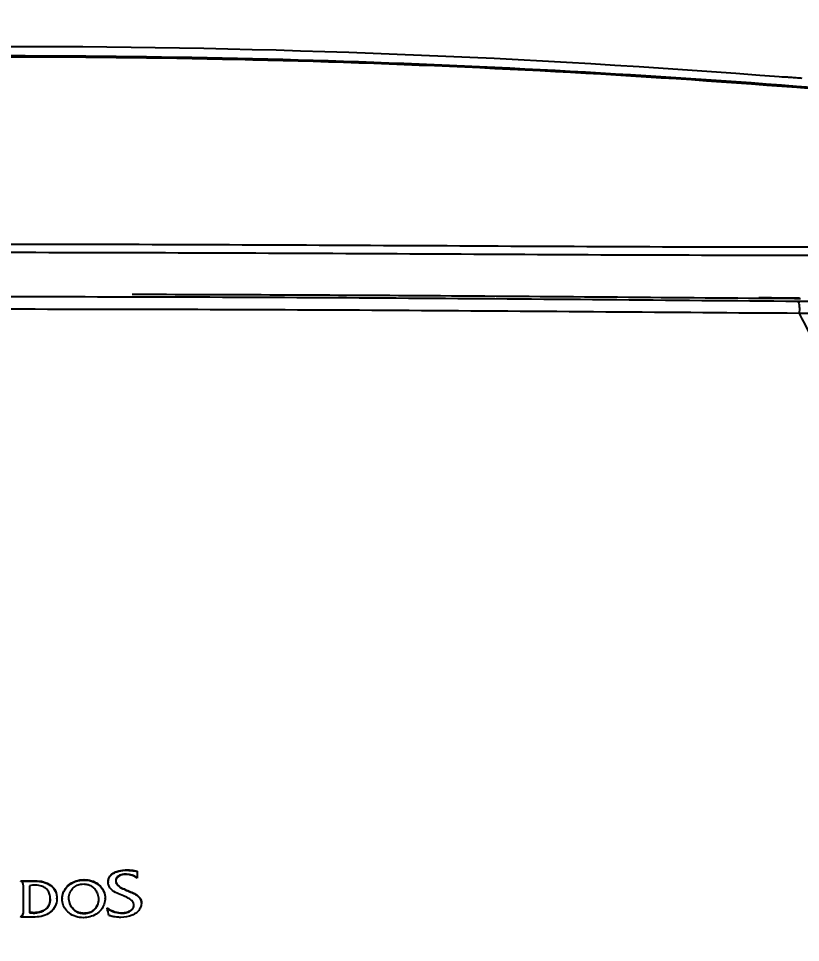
# Model space of a CAD drawing. Header units: millimetres. Extents: x 28 to 2363, y 8 to 1657.
# Drawn here: x 1220.1 to 1348.6, y 1225.1 to 1376.9 of the extents above; entities that cross this region are included whole.
import ezdxf

# ---------------------------------------------------------------- set-up
doc = ezdxf.new("R2010")
doc.units = ezdxf.units.MM
doc.layers.get('Defpoints').update_dxf_attribs({"linetype": 'CONTINUOUS'})
doc.layers.add('1LINE', color=7, linetype='CONTINUOUS')
doc.styles.add('Annotative', font='malgun.ttf')
doc.dimstyles.new('WOO', dxfattribs={"dimtxt": 20, "dimasz": 2, "dimexe": 1.25, "dimexo": 0.3, "dimgap": 1, "dimtad": 1, "dimdec": 1, "dimzin": 1, "dimdsep": 46, "dimtxsty": 'Annotative', "dimcen": 0, "dimclrd": 1, "dimclre": 1, "dimclrt": 2, "dimadec": 0, "dimazin": 0, "dimtfac": 1, "dimtdec": 1, "dimtofl": 0, "dimtmove": 0, "dimatfit": 3, "dimfxl": 0, "dimarcsym": 0})

# ---------------------------------------------------------------- blocks, each defined once
blk = doc.blocks.new('*D14')
at = {"layer": '1LINE', "color": 1, "lineweight": -2}
for p, q in [((1018.46, 1128.39), (1018.46, 1432.02)), ((1020.46, 1430.77), (1415.8, 1430.77)), ((1417.8, 1144.1), (1417.8, 1432.02))]:
    blk.add_line(p, q, dxfattribs=at)
at = {"layer": '1LINE', "color": 1}
for points in [[(1020.46, 1431.1), (1020.46, 1430.44), (1018.46, 1430.77)], [(1415.8, 1431.1), (1415.8, 1430.44), (1417.8, 1430.77)]]:
    blk.add_solid(points, dxfattribs=at)
at = {"layer": 'Defpoints', "color": 0}
for p in [(1417.8, 1430.77), (1417.8, 1143.8), (1018.46, 1128.09)]:
    blk.add_point(p, dxfattribs=at)
at = {"layer": '1LINE', "color": 2, "insert": (1215.24, 1442.1), "char_height": 20, "attachment_point": 5, "style": 'Annotative'}
blk.add_mtext('400', dxfattribs=at)

msp = doc.modelspace()

# ---------------------------------------------------------------- linework, layer by layer
at = {"layer": '1LINE', "linetype": 'Continuous'}
for p, q in [((1239.56, 1236.78), (1239.56, 1236.71)), ((1220.46, 1235.2), (1220.46, 1235.13)), ((1220.46, 1235.17), (1220.46, 1235.1)), ((1222.81, 1235.2), (1222.81, 1235.13)), ((1230.85, 1235.39), (1230.85, 1235.32)), ((1227.23, 1232.28), (1227.23, 1232.21)), ((1234.29, 1232.3), (1234.29, 1232.37)), ((1234.62, 1230.76), (1234.62, 1230.69)), ((1220.46, 1229.34), (1220.46, 1229.27)), ((1220.46, 1229.32), (1220.46, 1229.25)), ((1230.8, 1229.85), (1230.8, 1229.79))]:
    msp.add_line(p, q, dxfattribs=at)
for points, degree in [([(1345.84, 1367.26), (1303.53, 1370.6), (1261.1, 1372.28), (1218.67, 1372.28)], 3), ([(1218.67, 1370.81), (1271.82, 1370.81), (1324.93, 1368.27), (1377.51, 1363.25)], 3), ([(1377.59, 1362.98), (1324.99, 1368.02), (1271.85, 1370.57), (1218.67, 1370.57)], 3), ([(1347.46, 1330.96), (1344.6, 1330.97), (1341.69, 1331)], 2), ([(1347.58, 1330.87), (1345.66, 1330.88), (1343.73, 1330.9), (1341.8, 1330.91)], 3), ([(1348.41, 1330.95), (1347.46, 1330.95)], 1), ([(1347.46, 1330.95), (1347.5, 1330.95), (1347.54, 1330.93), (1347.58, 1330.87)], 3), ([(1348.55, 1330.86), (1348.23, 1330.87), (1347.9, 1330.87), (1347.58, 1330.87)], 3), ([(1348.12, 1330.47), (1348.33, 1330.15), (1348.43, 1329.17), (1348.32, 1328.45)], 3), ([(1239.56, 1236.71), (1239.56, 1236.36), (1239.56, 1236), (1239.56, 1235.64)], 3), ([(1220.46, 1235.2), (1221.24, 1235.2), (1222.03, 1235.2), (1222.81, 1235.2)], 3), ([(1220.46, 1235.17), (1220.46, 1235.18), (1220.46, 1235.19), (1220.46, 1235.2)], 3), ([(1220.46, 1235.1), (1220.46, 1235.11), (1220.46, 1235.12), (1220.46, 1235.13)], 3), ([(1220.46, 1235.13), (1221.24, 1235.13), (1222.03, 1235.13), (1222.81, 1235.13)], 3), ([(1234.79, 1235.03), (1234.79, 1234.95)], 1), ([(1221.86, 1234.39), (1221.86, 1232.91), (1221.86, 1231.43), (1221.86, 1229.96)], 3), ([(1226.38, 1232.22), (1226.38, 1232.36)], 1), ([(1240.27, 1231.51), (1240.27, 1231.59)], 1), ([(1234.91, 1229.5), (1234.81, 1229.89), (1234.72, 1230.29), (1234.62, 1230.69)], 3), ([(1220.46, 1229.32), (1220.46, 1229.32), (1220.46, 1229.33), (1220.46, 1229.34)], 3), ([(1220.46, 1229.25), (1220.46, 1229.26), (1220.46, 1229.26), (1220.46, 1229.27)], 3), ([(1222.77, 1229.25), (1222, 1229.25), (1221.23, 1229.25), (1220.46, 1229.25)], 3)]:
    msp.add_open_spline(points, degree=degree, dxfattribs=at)
for points, knots in [([(1346.27, 1367.26), (1346.12, 1367.27), (1345.9, 1367.29), (1345.84, 1367.29), (1345.75, 1367.29), (1345.68, 1367.29), (1345.58, 1367.28), (1345.51, 1367.26), (1345.47, 1367.25)], [0, 0, 0, 0, 0.484082, 0.776773, 0.830366, 0.870007, 0.936244, 1, 1, 1, 1]), ([(1346.26, 1367.26), (1346.1, 1367.28), (1345.98, 1367.28), (1345.86, 1367.29), (1345.84, 1367.29), (1345.84, 1367.29)], [0, 0, 0, 0, 0.593589, 0.593589, 1, 1, 1, 1]), ([(1345.84, 1367.29), (1345.84, 1367.29), (1345.84, 1367.28), (1345.84, 1367.27), (1345.84, 1367.27), (1345.84, 1367.26), (1345.84, 1367.26), (1345.84, 1367.26)], [0, 0, 0, 0, 0.384684, 0.384684, 0.806631, 0.806631, 1, 1, 1, 1]), ([(1348.84, 1367.07), (1348.5, 1367.09), (1348.16, 1367.12), (1347.53, 1367.17), (1347.22, 1367.19), (1346.7, 1367.23), (1346.47, 1367.25), (1346.28, 1367.26), (1346.27, 1367.26), (1346.26, 1367.26)], [0, 0, 0, 0, 0.327388, 0.327388, 0.654765, 0.654765, 0.981616, 0.981616, 1, 1, 1, 1]), ([(1218.67, 848.72), (1231.13, 848.69), (1243.42, 850.09), (1261.51, 854.33), (1267.53, 856.11), (1279.26, 860.34), (1284.96, 862.76), (1296.01, 868.27), (1301.35, 871.36), (1311.67, 878.2), (1316.67, 882), (1326.19, 890.06), (1330.69, 894.29), (1339.39, 903.08), (1343.58, 907.67), (1355.63, 921.83), (1362.99, 931.92), (1376.31, 953.1), (1382.17, 964.03), (1392.49, 986.43), (1396.95, 997.91), (1402.7, 1015.5), (1404.46, 1021.42), (1407.68, 1033.4), (1409.14, 1039.57), (1412.92, 1057.93), (1414.69, 1070.22), (1416.44, 1088.71), (1416.88, 1094.88), (1417.52, 1107.26), (1417.72, 1113.47), (1418.03, 1132.15), (1417.84, 1144.71), (1417.16, 1169.56), (1416.7, 1181.94), (1414.93, 1219.08), (1413.06, 1243.67), (1408.54, 1280.36), (1406.73, 1292.56), (1402.51, 1317.1), (1400.14, 1329.3), (1397.59, 1341.22)], [0, 0, 0, 0, 0.0625, 0.0625, 0.09375, 0.09375, 0.125, 0.125, 0.15625, 0.15625, 0.1875, 0.1875, 0.21875, 0.21875, 0.25, 0.25, 0.3125, 0.3125, 0.375, 0.375, 0.4375, 0.4375, 0.46875, 0.46875, 0.5, 0.5, 0.5625, 0.5625, 0.59375, 0.59375, 0.625, 0.625, 0.6875, 0.6875, 0.75, 0.75, 0.875, 0.875, 0.9375, 0.9375, 1, 1, 1, 1]), ([(1348.12, 1330.47), (1353.29, 1330.43), (1358.23, 1330.58), (1367.68, 1331.3), (1372.22, 1331.89), (1380.4, 1333.58), (1384.1, 1334.7), (1390.34, 1337.54), (1392.83, 1339.25), (1394.61, 1341.29)], [0, 0, 0, 0, 0.25, 0.25, 0.5, 0.5, 0.75, 0.75, 1, 1, 1, 1]), ([(1218.67, 1339.85), (1241.32, 1339.82), (1263.92, 1339.72), (1308.7, 1339.49), (1330.8, 1339.34), (1352.43, 1339.39)], [0, 0, 0, 0, 0.5, 0.5, 1, 1, 1, 1]), ([(1395.76, 1340.03), (1393.95, 1337.94), (1391.42, 1336.17), (1385.08, 1333.19), (1381.32, 1332.01), (1372.98, 1330.18), (1368.37, 1329.52), (1361.14, 1328.88), (1358.66, 1328.72), (1353.57, 1328.51), (1350.94, 1328.45), (1348.32, 1328.45)], [0, 0, 0, 0, 0.25, 0.25, 0.5, 0.5, 0.75, 0.75, 0.875, 0.875, 1, 1, 1, 1]), ([(1352.76, 1337.99), (1331.08, 1337.94), (1308.94, 1338.08), (1264.04, 1338.31), (1241.38, 1338.41), (1218.67, 1338.44)], [0, 0, 0, 0, 0.5, 0.5, 1, 1, 1, 1]), ([(1218.67, 1331.21), (1240.6, 1331.21), (1262.48, 1331.12), (1305.81, 1330.84), (1327.13, 1330.63), (1348.12, 1330.47)], [0, 0, 0, 0, 0.5, 0.5, 1, 1, 1, 1]), ([(1341.8, 1330.91), (1322.77, 1331.05), (1303.47, 1331.23), (1268.91, 1331.44), (1253.85, 1331.51), (1238.73, 1331.55)], [0, 0, 0, 0, 0.56694, 0.56694, 1, 1, 1, 1]), ([(1348.32, 1328.45), (1327.3, 1328.58), (1305.95, 1328.78), (1262.55, 1329.04), (1240.64, 1329.12), (1218.67, 1329.12)], [0, 0, 0, 0, 0.5, 0.5, 1, 1, 1, 1]), ([(1348.32, 1328.45), (1350.77, 1323.66), (1353.22, 1318.89), (1358.2, 1308.98), (1360.65, 1303.98), (1367.8, 1288.83), (1372.3, 1278.48), (1380.5, 1257.61), (1384.25, 1247.03), (1391.07, 1225.36), (1394.1, 1214.25), (1399.41, 1191.48), (1401.69, 1179.78), (1405.62, 1155.9), (1407.28, 1143.75), (1409.4, 1119.13), (1409.84, 1106.75), (1409.06, 1088.2), (1408.55, 1082.02), (1407.26, 1069.68), (1406.46, 1063.52), (1404.48, 1051.21), (1403.31, 1045.06), (1400.56, 1032.78), (1398.99, 1026.65), (1393.85, 1008.44), (1389.77, 996.57), (1380.2, 973.44), (1374.71, 962.18), (1365.25, 945.77), (1361.88, 940.37), (1354.81, 929.9), (1351.09, 924.81), (1343.31, 914.94), (1339.23, 910.16), (1330.71, 900.91), (1326.3, 896.45), (1317.04, 887.87), (1312.15, 883.78), (1302.02, 876.37), (1296.75, 873.02), (1285.8, 866.98), (1280.12, 864.3), (1268.36, 859.59), (1262.28, 857.56), (1250.07, 854.29), (1243.89, 853.03), (1231.39, 851.26), (1225.11, 850.75), (1218.67, 850.62)], [0, 0, 0, 0, 0.03125, 0.03125, 0.0625, 0.0625, 0.125, 0.125, 0.1875, 0.1875, 0.25, 0.25, 0.3125, 0.3125, 0.375, 0.375, 0.4375, 0.4375, 0.46875, 0.46875, 0.5, 0.5, 0.53125, 0.53125, 0.5625, 0.5625, 0.625, 0.625, 0.6875, 0.6875, 0.71875, 0.71875, 0.75, 0.75, 0.78125, 0.78125, 0.8125, 0.8125, 0.84375, 0.84375, 0.875, 0.875, 0.90625, 0.90625, 0.9375, 0.9375, 0.96875, 0.96875, 1, 1, 1, 1]), ([(1218.67, 847.16), (1231.18, 847.16), (1243.67, 848.59), (1268.02, 854.27), (1279.66, 858.43), (1301.83, 869.39), (1312.39, 876.37), (1326.72, 888.46), (1331.24, 892.7), (1339.93, 901.46), (1344.1, 905.99), (1356.08, 919.99), (1363.38, 929.89), (1376.69, 950.75), (1382.71, 961.76), (1393.24, 984.31), (1397.73, 995.77), (1405.37, 1019.01), (1408.53, 1030.78), (1413.49, 1054.65), (1415.31, 1066.74), (1417.81, 1091.18), (1418.48, 1103.55), (1419, 1128.14), (1418.87, 1140.36), (1418.27, 1164.7), (1417.84, 1176.81), (1416.23, 1213), (1414.57, 1236.92), (1410.6, 1275.73), (1408.72, 1290.75), (1406.52, 1305.68)], [0, 0, 0, 0, 0.065467, 0.065467, 0.130933, 0.130933, 0.1964, 0.1964, 0.229133, 0.229133, 0.261866, 0.261866, 0.327333, 0.327333, 0.392799, 0.392799, 0.458266, 0.458266, 0.523733, 0.523733, 0.589199, 0.589199, 0.654666, 0.654666, 0.720132, 0.720132, 0.785599, 0.785599, 0.916532, 0.916532, 1, 1, 1, 1]), ([(1234.62, 1230.69), (1235, 1230.42), (1235.45, 1230.2), (1236.29, 1229.95), (1236.7, 1229.88), (1237.36, 1229.87), (1237.63, 1229.91), (1238.12, 1230.06), (1238.36, 1230.17), (1238.67, 1230.41), (1238.77, 1230.51), (1238.92, 1230.73), (1238.97, 1230.86), (1239.02, 1231.1), (1239.02, 1231.22), (1238.99, 1231.45), (1238.95, 1231.57), (1238.83, 1231.78), (1238.75, 1231.87), (1238.5, 1232.12), (1238.29, 1232.25), (1237.83, 1232.49), (1237.57, 1232.6), (1236.96, 1232.85), (1236.59, 1233), (1235.89, 1233.33), (1235.54, 1233.54), (1235.13, 1233.95), (1235.01, 1234.12), (1234.85, 1234.47), (1234.81, 1234.67), (1234.78, 1235.05), (1234.8, 1235.25), (1234.9, 1235.61), (1234.98, 1235.77), (1235.19, 1236.05), (1235.32, 1236.18), (1235.68, 1236.45), (1235.94, 1236.58), (1236.64, 1236.82), (1237.11, 1236.9), (1237.64, 1236.93), (1237.7, 1236.93), (1237.79, 1236.93), (1237.82, 1236.93), (1237.92, 1236.93), (1237.98, 1236.93), (1238.1, 1236.93), (1238.16, 1236.92), (1238.35, 1236.92), (1238.47, 1236.91), (1238.92, 1236.86), (1239.24, 1236.8), (1239.56, 1236.71)], [0, 0, 0, 0, 0.084804, 0.084804, 0.1548, 0.1548, 0.199847, 0.199847, 0.245117, 0.245117, 0.269096, 0.269096, 0.293383, 0.293383, 0.314355, 0.314355, 0.336875, 0.336875, 0.358702, 0.358702, 0.400893, 0.400893, 0.449686, 0.449686, 0.517541, 0.517541, 0.586696, 0.586696, 0.62249, 0.62249, 0.658362, 0.658362, 0.694094, 0.694094, 0.725827, 0.725827, 0.757423, 0.757423, 0.805809, 0.805809, 0.885961, 0.885961, 0.896464, 0.896464, 0.901715, 0.901715, 0.912218, 0.912218, 0.922721, 0.922721, 0.94374, 0.94374, 1, 1, 1, 1]), ([(1234.79, 1235), (1234.79, 1235.17), (1234.8, 1235.34), (1234.9, 1235.67), (1234.98, 1235.84), (1235.19, 1236.12), (1235.32, 1236.25), (1235.68, 1236.52), (1235.94, 1236.65), (1236.64, 1236.89), (1237.11, 1236.97), (1237.64, 1237), (1237.7, 1237), (1237.79, 1237), (1237.82, 1237), (1237.92, 1237), (1237.98, 1237), (1238.1, 1237), (1238.16, 1236.99), (1238.35, 1236.98), (1238.47, 1236.97), (1238.92, 1236.93), (1239.24, 1236.87), (1239.56, 1236.78)], [0, 0, 0, 0, 0.09281, 0.09281, 0.186918, 0.186918, 0.280616, 0.280616, 0.424112, 0.424112, 0.661807, 0.661807, 0.692957, 0.692957, 0.708528, 0.708528, 0.739675, 0.739675, 0.770822, 0.770822, 0.833157, 0.833157, 1, 1, 1, 1]), ([(1239.56, 1235.71), (1239.07, 1236.09), (1238.46, 1236.29), (1237.5, 1236.33), (1237.18, 1236.29), (1236.59, 1236.1), (1236.3, 1235.92), (1236, 1235.39), (1236.01, 1235.07), (1236.27, 1234.54), (1236.53, 1234.34), (1237.31, 1233.86), (1237.9, 1233.66), (1239.03, 1233.17), (1239.61, 1232.9), (1240.17, 1232.17), (1240.26, 1231.86), (1240.26, 1231.55)], [0, 0, 0, 0, 0.180498, 0.180498, 0.270748, 0.270748, 0.360997, 0.360997, 0.451246, 0.451246, 0.541495, 0.541495, 0.721994, 0.721994, 0.902492, 0.902492, 1, 1, 1, 1]), ([(1239.56, 1235.64), (1239.07, 1236.02), (1238.46, 1236.22), (1237.51, 1236.26), (1237.19, 1236.22), (1236.59, 1236.03), (1236.3, 1235.85), (1236.01, 1235.33), (1236.01, 1235), (1236.27, 1234.47), (1236.52, 1234.27), (1237.31, 1233.8), (1237.9, 1233.6), (1239.03, 1233.11), (1239.61, 1232.83), (1240.34, 1231.9), (1240.33, 1231.24), (1239.78, 1230.19), (1239.28, 1229.78), (1238.14, 1229.28), (1237.51, 1229.18), (1236.89, 1229.19)], [0, 0, 0, 0, 0.125, 0.125, 0.1875, 0.1875, 0.25, 0.25, 0.3125, 0.3125, 0.375, 0.375, 0.5, 0.5, 0.625, 0.625, 0.75, 0.75, 0.875, 0.875, 1, 1, 1, 1]), ([(1220.88, 1233.91), (1220.88, 1234.06), (1220.89, 1234.22), (1220.87, 1234.53), (1220.85, 1234.7), (1220.75, 1234.89), (1220.72, 1234.94), (1220.64, 1235.02), (1220.59, 1235.05), (1220.51, 1235.09), (1220.48, 1235.09), (1220.46, 1235.1)], [0, 0, 0, 0, 0.347472, 0.347472, 0.702826, 0.702826, 0.822347, 0.822347, 0.943259, 0.943259, 1, 1, 1, 1]), ([(1222.81, 1235.13), (1223.72, 1235.13), (1224.63, 1234.95), (1226.04, 1233.9), (1226.39, 1233.05), (1226.36, 1231.39), (1225.98, 1230.56), (1224.58, 1229.48), (1223.67, 1229.25), (1222.77, 1229.25)], [0, 0, 0, 0, 0.25, 0.25, 0.5, 0.5, 0.75, 0.75, 1, 1, 1, 1]), ([(1222.81, 1235.2), (1223.72, 1235.2), (1224.63, 1235.02), (1226.03, 1233.98), (1226.37, 1233.15), (1226.38, 1232.34)], [0, 0, 0, 0, 0.505063, 0.505063, 1, 1, 1, 1]), ([(1230.75, 1229.14), (1230.32, 1229.14), (1229.89, 1229.2), (1229.09, 1229.46), (1228.7, 1229.66), (1228.07, 1230.15), (1227.82, 1230.44), (1227.46, 1231.05), (1227.34, 1231.37), (1227.22, 1232.04), (1227.22, 1232.39), (1227.35, 1233.06), (1227.47, 1233.38), (1227.83, 1233.97), (1228.06, 1234.23), (1228.6, 1234.69), (1228.93, 1234.89), (1229.63, 1235.18), (1230.02, 1235.27), (1230.55, 1235.32), (1230.7, 1235.32), (1230.85, 1235.32)], [0, 0, 0, 0, 0.118383, 0.118383, 0.237277, 0.237277, 0.346127, 0.346127, 0.445729, 0.445729, 0.547998, 0.547998, 0.648364, 0.648364, 0.747525, 0.747525, 0.852141, 0.852141, 0.960021, 0.960021, 1, 1, 1, 1]), ([(1227.24, 1232.27), (1227.23, 1232.45), (1227.25, 1232.62), (1227.35, 1233.13), (1227.47, 1233.45), (1227.83, 1234.03), (1228.06, 1234.3), (1228.6, 1234.76), (1228.93, 1234.96), (1229.63, 1235.24), (1230.02, 1235.34), (1230.55, 1235.38), (1230.7, 1235.39), (1230.85, 1235.39)], [0, 0, 0, 0, 0.103144, 0.103144, 0.302288, 0.302288, 0.499041, 0.499041, 0.706621, 0.706621, 0.920675, 0.920675, 1, 1, 1, 1]), ([(1230.8, 1229.79), (1230.54, 1229.78), (1230.29, 1229.82), (1229.8, 1229.97), (1229.57, 1230.09), (1229.18, 1230.38), (1229, 1230.56), (1228.69, 1230.97), (1228.56, 1231.22), (1228.38, 1231.76), (1228.33, 1232.07), (1228.34, 1232.68), (1228.4, 1233.01), (1228.62, 1233.53), (1228.76, 1233.74), (1229.1, 1234.11), (1229.3, 1234.27), (1229.75, 1234.5), (1229.99, 1234.58), (1230.41, 1234.66), (1230.59, 1234.67), (1230.78, 1234.68)], [0, 0, 0, 0, 0.095379, 0.095379, 0.190988, 0.190988, 0.285528, 0.285528, 0.394154, 0.394154, 0.515902, 0.515902, 0.644496, 0.644496, 0.741525, 0.741525, 0.839054, 0.839054, 0.931534, 0.931534, 1, 1, 1, 1]), ([(1230.85, 1235.32), (1231.25, 1235.32), (1231.66, 1235.27), (1232.43, 1235.03), (1232.8, 1234.85), (1233.4, 1234.39), (1233.65, 1234.12), (1234.03, 1233.53), (1234.17, 1233.2), (1234.3, 1232.54), (1234.31, 1232.19), (1234.21, 1231.53), (1234.09, 1231.2), (1233.76, 1230.59), (1233.53, 1230.31), (1232.99, 1229.82), (1232.67, 1229.62), (1231.98, 1229.32), (1231.61, 1229.22), (1231.07, 1229.15), (1230.91, 1229.14), (1230.75, 1229.14)], [0, 0, 0, 0, 0.113584, 0.113584, 0.227748, 0.227748, 0.334065, 0.334065, 0.436575, 0.436575, 0.538426, 0.538426, 0.639662, 0.639662, 0.743482, 0.743482, 0.848255, 0.848255, 0.955944, 0.955944, 1, 1, 1, 1]), ([(1230.78, 1234.68), (1231.03, 1234.68), (1231.29, 1234.64), (1231.77, 1234.5), (1231.99, 1234.38), (1232.38, 1234.09), (1232.55, 1233.92), (1232.84, 1233.53), (1232.96, 1233.29), (1233.14, 1232.77), (1233.19, 1232.46), (1233.2, 1231.83), (1233.14, 1231.48), (1232.92, 1230.94), (1232.79, 1230.73), (1232.46, 1230.36), (1232.26, 1230.2), (1231.83, 1229.97), (1231.59, 1229.89), (1231.17, 1229.8), (1230.98, 1229.79), (1230.8, 1229.79)], [0, 0, 0, 0, 0.095173, 0.095173, 0.190841, 0.190841, 0.282273, 0.282273, 0.38609, 0.38609, 0.507841, 0.507841, 0.645582, 0.645582, 0.741948, 0.741948, 0.838822, 0.838822, 0.930568, 0.930568, 1, 1, 1, 1]), ([(1230.85, 1235.39), (1231.25, 1235.39), (1231.66, 1235.34), (1232.43, 1235.1), (1232.8, 1234.92), (1233.4, 1234.46), (1233.65, 1234.19), (1234.03, 1233.59), (1234.17, 1233.27), (1234.27, 1232.75), (1234.29, 1232.57), (1234.29, 1232.38)], [0, 0, 0, 0, 0.230308, 0.230308, 0.461791, 0.461791, 0.677365, 0.677365, 0.885219, 0.885219, 1, 1, 1, 1]), ([(1220.88, 1230.69), (1220.88, 1231.14), (1220.88, 1231.58), (1220.88, 1232.66), (1220.88, 1233.28), (1220.88, 1233.91)], [0, 0, 0, 0, 0.417284, 0.417284, 1, 1, 1, 1]), ([(1221.86, 1229.96), (1222.26, 1229.88), (1222.67, 1229.88), (1223.39, 1229.97), (1223.72, 1230.05), (1224.25, 1230.29), (1224.46, 1230.42), (1224.82, 1230.76), (1224.96, 1230.96), (1225.16, 1231.37), (1225.22, 1231.58), (1225.3, 1232.15), (1225.28, 1232.51), (1225.15, 1233.09), (1225.06, 1233.31), (1224.81, 1233.72), (1224.64, 1233.9), (1224.26, 1234.16), (1224.07, 1234.26), (1223.55, 1234.43), (1223.21, 1234.48), (1222.54, 1234.5), (1222.19, 1234.46), (1221.86, 1234.39)], [0, 0, 0, 0, 0.123966, 0.123966, 0.225839, 0.225839, 0.303185, 0.303185, 0.381069, 0.381069, 0.452254, 0.452254, 0.570793, 0.570793, 0.647806, 0.647806, 0.725862, 0.725862, 0.792437, 0.792437, 0.894978, 0.894978, 1, 1, 1, 1]), ([(1225.28, 1232.23), (1225.28, 1232.05), (1225.26, 1231.87), (1225.17, 1231.47), (1225.09, 1231.25), (1224.84, 1230.86), (1224.68, 1230.68), (1224.31, 1230.4), (1224.1, 1230.28), (1223.57, 1230.07), (1223.21, 1230), (1222.53, 1229.95), (1222.19, 1229.96), (1221.86, 1230.02)], [0, 0, 0, 0, 0.121908, 0.121908, 0.274038, 0.274038, 0.426948, 0.426948, 0.57192, 0.57192, 0.791414, 0.791414, 1, 1, 1, 1]), ([(1230.8, 1229.85), (1230.54, 1229.85), (1230.29, 1229.89), (1229.8, 1230.04), (1229.57, 1230.16), (1229.18, 1230.45), (1229, 1230.63), (1228.69, 1231.04), (1228.56, 1231.29), (1228.38, 1231.82), (1228.33, 1232.11), (1228.33, 1232.39)], [0, 0, 0, 0, 0.186856, 0.186856, 0.374164, 0.374164, 0.559378, 0.559378, 0.772187, 0.772187, 1, 1, 1, 1]), ([(1233.2, 1232.2), (1233.2, 1231.87), (1233.14, 1231.54), (1232.92, 1231.01), (1232.79, 1230.8), (1232.46, 1230.43), (1232.26, 1230.27), (1231.83, 1230.04), (1231.59, 1229.96), (1231.17, 1229.87), (1230.98, 1229.86), (1230.8, 1229.85)], [0, 0, 0, 0, 0.27343, 0.27343, 0.470983, 0.470983, 0.669579, 0.669579, 0.857661, 0.857661, 1, 1, 1, 1]), ([(1220.46, 1229.27), (1220.54, 1229.33), (1220.62, 1229.39), (1220.75, 1229.55), (1220.79, 1229.64), (1220.88, 1229.9), (1220.88, 1230.08), (1220.88, 1230.4), (1220.88, 1230.55), (1220.88, 1230.69)], [0, 0, 0, 0, 0.187153, 0.187153, 0.37611, 0.37611, 0.72267, 0.72267, 1, 1, 1, 1]), ([(1220.46, 1229.34), (1220.54, 1229.4), (1220.62, 1229.46), (1220.75, 1229.62), (1220.79, 1229.71), (1220.88, 1229.97), (1220.88, 1230.15), (1220.88, 1230.32)], [0, 0, 0, 0, 0.259932, 0.259932, 0.522368, 0.522368, 1, 1, 1, 1]), ([(1234.62, 1230.76), (1235, 1230.48), (1235.45, 1230.27), (1236.29, 1230.01), (1236.7, 1229.95), (1237.36, 1229.94), (1237.63, 1229.98), (1238.12, 1230.13), (1238.36, 1230.24), (1238.67, 1230.48), (1238.77, 1230.58), (1238.92, 1230.8), (1238.97, 1230.93), (1239.01, 1231.11), (1239.02, 1231.17), (1239.02, 1231.22)], [0, 0, 0, 0, 0.279341, 0.279341, 0.50991, 0.50991, 0.658293, 0.658293, 0.807411, 0.807411, 0.886397, 0.886397, 0.966398, 0.966398, 1, 1, 1, 1]), ([(1236.89, 1229.19), (1236.85, 1229.19), (1236.81, 1229.19), (1236.69, 1229.19), (1236.59, 1229.2), (1236.32, 1229.21), (1236.14, 1229.23), (1235.79, 1229.28), (1235.61, 1229.31), (1235.26, 1229.39), (1235.08, 1229.44), (1234.91, 1229.5)], [0, 0, 0, 0, 0.055686, 0.055686, 0.190403, 0.190403, 0.460195, 0.460195, 0.730058, 0.730058, 1, 1, 1, 1])]:
    msp.add_open_spline(points, degree=3, knots=knots, dxfattribs=at)

# ---------------------------------------------------------------- dimensions: what is measured, and where the dimension line sits
at = {"layer": '1LINE'}
dim = msp.add_linear_dim(base=(1417.8, 1430.77), p1=(1018.46, 1128.09), p2=(1417.8, 1143.8), text='400', dimstyle='WOO', override={"dimdec": 0}, dxfattribs=at)
dim.commit()
dim.dimension.update_dxf_attribs({"geometry": '*D14', "text_midpoint": (1215.24, 1430.77), "dimtype": 160})

doc.saveas('drawing.dxf')
